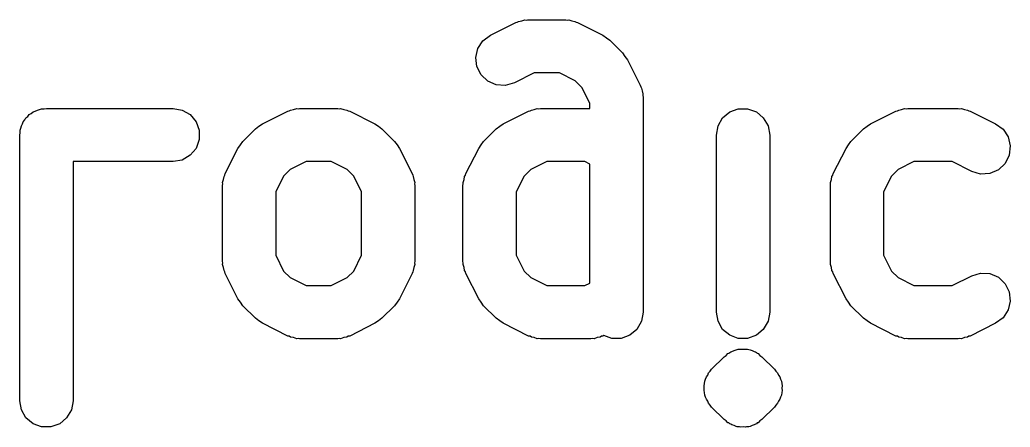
# Model space of a CAD drawing. Extents: x 91.3 to 189.8, y -113.5 to -60.4.
# Drawn here: x 170.945 to 174.668, y -101.487 to -99.954 of the extents above; entities that cross this region are included whole.
import ezdxf

# ---------------------------------------------------------------- set-up
doc = ezdxf.new("R2010")
doc.units = 0
doc.header["$MEASUREMENT"] = 0
doc.layers.add('BLACK', color=7, linetype='CONTINUOUS')

msp = doc.modelspace()

# ---------------------------------------------------------------- linework, layer by layer
at = {"layer": 'Black'}
for p, q in [((172.815, -99.9632), (172.82, -99.9603)), ((172.82, -99.9603), (172.832, -99.9583)), ((172.832, -99.9583), (172.843, -99.9549)), ((172.843, -99.9549), (172.849, -99.9553)), ((172.849, -99.9553), (172.854, -99.9543)), ((172.854, -99.9543), (172.997, -99.9543)), ((172.997, -99.9543), (173.003, -99.9553)), ((173.003, -99.9553), (173.009, -99.9549)), ((173.009, -99.9549), (173.02, -99.9583)), ((173.02, -99.9583), (173.031, -99.9603)), ((173.031, -99.9603), (173.036, -99.9632)), ((172.714, -100.012), (172.81, -99.9648)), ((172.81, -99.9648), (172.815, -99.9632)), ((173.036, -99.9632), (173.042, -99.9648)), ((173.042, -99.9648), (173.137, -100.012)), ((172.667, -100.062), (172.686, -100.033)), ((172.686, -100.033), (172.714, -100.012)), ((173.137, -100.012), (173.15, -100.022)), ((173.15, -100.022), (173.163, -100.031)), ((173.163, -100.031), (173.211, -100.079)), ((172.659, -100.096), (172.667, -100.062)), ((172.663, -100.13), (172.659, -100.096)), ((173.211, -100.079), (173.22, -100.092)), ((173.22, -100.092), (173.229, -100.105)), ((173.229, -100.105), (173.277, -100.2)), ((172.679, -100.161), (172.663, -100.13)), ((172.704, -100.185), (172.679, -100.161)), ((172.736, -100.199), (172.704, -100.185)), ((172.878, -100.154), (172.804, -100.191)), ((172.974, -100.154), (172.878, -100.154)), ((173.033, -100.184), (172.974, -100.154)), ((173.058, -100.209), (173.033, -100.184)), ((172.77, -100.201), (172.736, -100.199)), ((172.804, -100.191), (172.77, -100.201)), ((173.088, -100.268), (173.058, -100.209)), ((173.277, -100.2), (173.279, -100.206)), ((173.279, -100.206), (173.282, -100.211)), ((173.282, -100.211), (173.284, -100.222)), ((173.284, -100.222), (173.287, -100.233)), ((173.287, -100.233), (173.287, -100.239)), ((173.287, -100.239), (173.288, -100.245)), ((173.288, -100.245), (173.288, -101.054)), ((171.003, -100.298), (171.011, -100.294)), ((171.011, -100.294), (171.019, -100.292)), ((171.019, -100.292), (171.027, -100.289)), ((171.027, -100.289), (171.036, -100.289)), ((171.036, -100.289), (171.045, -100.288)), ((171.045, -100.288), (171.521, -100.288)), ((171.521, -100.288), (171.555, -100.294)), ((171.555, -100.294), (171.585, -100.311)), ((171.952, -100.298), (171.958, -100.297)), ((171.958, -100.297), (171.963, -100.294)), ((171.963, -100.294), (171.974, -100.292)), ((171.974, -100.292), (171.986, -100.288)), ((171.986, -100.288), (171.991, -100.289)), ((171.991, -100.289), (171.997, -100.288)), ((171.997, -100.288), (172.14, -100.288)), ((172.14, -100.288), (172.146, -100.289)), ((172.146, -100.289), (172.151, -100.288)), ((172.151, -100.288), (172.163, -100.292)), ((172.163, -100.292), (172.174, -100.294)), ((172.174, -100.294), (172.179, -100.297)), ((172.179, -100.297), (172.185, -100.298)), ((172.857, -100.298), (172.863, -100.297)), ((172.863, -100.297), (172.868, -100.294)), ((172.868, -100.294), (172.879, -100.292)), ((172.879, -100.292), (172.89, -100.288)), ((172.89, -100.288), (172.896, -100.289)), ((172.896, -100.289), (172.902, -100.288)), ((172.902, -100.288), (173.088, -100.288)), ((173.088, -100.288), (173.088, -100.268)), ((173.614, -100.301), (173.646, -100.289)), ((173.646, -100.289), (173.681, -100.289)), ((173.681, -100.289), (173.714, -100.301)), ((174.238, -100.298), (174.244, -100.297)), ((174.244, -100.297), (174.249, -100.294)), ((174.249, -100.294), (174.26, -100.292)), ((174.26, -100.292), (174.271, -100.288)), ((174.271, -100.288), (174.277, -100.289)), ((174.277, -100.289), (174.283, -100.288)), ((174.283, -100.288), (174.473, -100.288)), ((174.473, -100.288), (174.479, -100.289)), ((174.479, -100.289), (174.485, -100.288)), ((174.485, -100.288), (174.496, -100.292)), ((174.496, -100.292), (174.508, -100.294)), ((174.508, -100.294), (174.513, -100.297)), ((174.513, -100.297), (174.518, -100.298)), ((170.958, -100.338), (170.964, -100.331)), ((170.964, -100.331), (170.968, -100.323)), ((170.968, -100.323), (170.975, -100.318)), ((170.975, -100.318), (170.98, -100.311)), ((170.98, -100.311), (170.988, -100.307)), ((170.988, -100.307), (170.995, -100.301)), ((170.995, -100.301), (171.003, -100.298)), ((171.585, -100.311), (171.608, -100.338)), ((171.857, -100.346), (171.952, -100.298)), ((172.185, -100.298), (172.28, -100.346)), ((172.762, -100.346), (172.857, -100.298)), ((173.57, -100.353), (173.587, -100.323)), ((173.587, -100.323), (173.614, -100.301)), ((173.714, -100.301), (173.74, -100.323)), ((173.74, -100.323), (173.758, -100.353)), ((174.143, -100.346), (174.238, -100.298)), ((174.518, -100.298), (174.613, -100.346)), ((170.946, -100.37), (170.949, -100.362)), ((170.946, -100.379), (170.946, -100.37)), ((170.949, -100.362), (170.951, -100.353)), ((170.951, -100.353), (170.955, -100.346)), ((170.955, -100.346), (170.958, -100.338)), ((171.608, -100.338), (171.619, -100.37)), ((171.619, -100.37), (171.619, -100.405)), ((171.784, -100.412), (171.831, -100.365)), ((171.831, -100.365), (171.844, -100.355)), ((171.844, -100.355), (171.857, -100.346)), ((172.28, -100.346), (172.293, -100.355)), ((172.293, -100.355), (172.306, -100.365)), ((172.306, -100.365), (172.354, -100.412)), ((172.688, -100.412), (172.736, -100.365)), ((172.736, -100.365), (172.749, -100.355)), ((172.749, -100.355), (172.762, -100.346)), ((173.564, -100.388), (173.57, -100.353)), ((173.758, -100.353), (173.764, -100.388)), ((174.069, -100.412), (174.117, -100.365)), ((174.117, -100.365), (174.13, -100.355)), ((174.13, -100.355), (174.143, -100.346)), ((174.613, -100.346), (174.641, -100.366)), ((174.641, -100.366), (174.66, -100.395)), ((170.945, -100.388), (170.946, -100.379)), ((170.945, -101.388), (170.945, -100.388)), ((171.619, -100.405), (171.608, -100.438)), ((173.564, -101.054), (173.564, -100.388)), ((173.764, -100.388), (173.764, -101.054)), ((174.66, -100.395), (174.668, -100.429)), ((171.608, -100.438), (171.585, -100.464)), ((171.717, -100.533), (171.765, -100.438)), ((171.765, -100.438), (171.774, -100.425)), ((171.774, -100.425), (171.784, -100.412)), ((172.354, -100.412), (172.363, -100.425)), ((172.363, -100.425), (172.372, -100.438)), ((172.372, -100.438), (172.42, -100.533)), ((172.622, -100.533), (172.67, -100.438)), ((172.67, -100.438), (172.679, -100.425)), ((172.679, -100.425), (172.688, -100.412)), ((174.003, -100.533), (174.051, -100.438)), ((174.051, -100.438), (174.06, -100.425)), ((174.06, -100.425), (174.069, -100.412)), ((174.668, -100.429), (174.664, -100.464)), ((171.555, -100.482), (171.521, -100.488)), ((171.585, -100.464), (171.555, -100.482)), ((174.664, -100.464), (174.649, -100.495)), ((171.521, -100.488), (171.145, -100.488)), ((171.145, -100.488), (171.145, -101.388)), ((171.961, -100.517), (171.936, -100.542)), ((172.021, -100.488), (171.961, -100.517)), ((172.116, -100.488), (172.021, -100.488)), ((172.176, -100.517), (172.116, -100.488)), ((172.201, -100.542), (172.176, -100.517)), ((172.866, -100.517), (172.841, -100.542)), ((172.926, -100.488), (172.866, -100.517)), ((173.069, -100.488), (172.926, -100.488)), ((173.088, -100.497), (173.069, -100.488)), ((173.088, -100.945), (173.088, -100.497)), ((174.247, -100.517), (174.222, -100.542)), ((174.306, -100.488), (174.247, -100.517)), ((174.45, -100.488), (174.306, -100.488)), ((174.524, -100.525), (174.45, -100.488)), ((174.624, -100.519), (174.592, -100.533)), ((174.649, -100.495), (174.624, -100.519)), ((171.707, -100.567), (171.711, -100.555)), ((171.711, -100.555), (171.713, -100.544)), ((171.713, -100.544), (171.716, -100.539)), ((171.716, -100.539), (171.717, -100.533)), ((171.936, -100.542), (171.907, -100.602)), ((172.23, -100.602), (172.201, -100.542)), ((172.42, -100.533), (172.422, -100.539)), ((172.422, -100.539), (172.424, -100.544)), ((172.424, -100.544), (172.426, -100.555)), ((172.426, -100.555), (172.43, -100.567)), ((172.612, -100.567), (172.615, -100.555)), ((172.615, -100.555), (172.617, -100.544)), ((172.617, -100.544), (172.62, -100.539)), ((172.62, -100.539), (172.622, -100.533)), ((172.841, -100.542), (172.811, -100.602)), ((173.993, -100.567), (173.996, -100.555)), ((173.996, -100.555), (173.998, -100.544)), ((173.998, -100.544), (174.001, -100.539)), ((174.001, -100.539), (174.003, -100.533)), ((174.222, -100.542), (174.192, -100.602)), ((174.557, -100.535), (174.524, -100.525)), ((174.592, -100.533), (174.557, -100.535)), ((171.708, -100.572), (171.707, -100.567)), ((171.707, -100.578), (171.708, -100.572)), ((171.707, -100.864), (171.707, -100.578)), ((172.43, -100.567), (172.429, -100.572)), ((172.429, -100.572), (172.43, -100.578)), ((172.43, -100.578), (172.43, -100.864)), ((172.611, -100.578), (172.612, -100.572)), ((172.611, -100.864), (172.611, -100.578)), ((172.612, -100.572), (172.612, -100.567)), ((173.992, -100.578), (173.993, -100.572)), ((173.992, -100.864), (173.992, -100.578)), ((173.993, -100.572), (173.993, -100.567)), ((171.907, -100.602), (171.907, -100.84)), ((172.23, -100.84), (172.23, -100.602)), ((172.811, -100.602), (172.811, -100.84)), ((174.192, -100.602), (174.192, -100.84)), ((171.907, -100.84), (171.936, -100.9)), ((172.201, -100.9), (172.23, -100.84)), ((172.811, -100.84), (172.841, -100.9)), ((174.192, -100.84), (174.222, -100.9)), ((171.708, -100.869), (171.707, -100.864)), ((171.707, -100.875), (171.708, -100.869)), ((171.711, -100.886), (171.707, -100.875)), ((171.713, -100.898), (171.711, -100.886)), ((172.426, -100.886), (172.424, -100.898)), ((172.43, -100.875), (172.426, -100.886)), ((172.43, -100.864), (172.429, -100.869)), ((172.429, -100.869), (172.43, -100.875)), ((172.612, -100.869), (172.611, -100.864)), ((172.612, -100.875), (172.612, -100.869)), ((172.615, -100.886), (172.612, -100.875)), ((172.617, -100.898), (172.615, -100.886)), ((173.993, -100.869), (173.992, -100.864)), ((173.993, -100.875), (173.993, -100.869)), ((173.996, -100.886), (173.993, -100.875)), ((173.998, -100.898), (173.996, -100.886)), ((171.716, -100.903), (171.713, -100.898)), ((171.717, -100.909), (171.716, -100.903)), ((171.765, -101.004), (171.717, -100.909)), ((171.936, -100.9), (171.961, -100.924)), ((171.961, -100.924), (172.021, -100.954)), ((172.116, -100.954), (172.176, -100.924)), ((172.176, -100.924), (172.201, -100.9)), ((172.42, -100.909), (172.372, -101.004)), ((172.422, -100.903), (172.42, -100.909)), ((172.424, -100.898), (172.422, -100.903)), ((172.62, -100.903), (172.617, -100.898)), ((172.622, -100.909), (172.62, -100.903)), ((172.67, -101.004), (172.622, -100.909)), ((172.841, -100.9), (172.866, -100.924)), ((172.866, -100.924), (172.926, -100.954)), ((174.001, -100.903), (173.998, -100.898)), ((174.003, -100.909), (174.001, -100.903)), ((174.051, -101.004), (174.003, -100.909)), ((174.222, -100.9), (174.247, -100.924)), ((174.247, -100.924), (174.306, -100.954)), ((174.45, -100.954), (174.524, -100.917)), ((174.524, -100.917), (174.557, -100.907)), ((174.557, -100.907), (174.592, -100.909)), ((174.592, -100.909), (174.624, -100.923)), ((174.624, -100.923), (174.649, -100.947)), ((172.021, -100.954), (172.116, -100.954)), ((172.926, -100.954), (173.069, -100.954)), ((173.069, -100.954), (173.088, -100.945)), ((174.306, -100.954), (174.45, -100.954)), ((174.649, -100.947), (174.664, -100.978)), ((171.774, -101.017), (171.765, -101.004)), ((172.372, -101.004), (172.363, -101.017)), ((172.679, -101.017), (172.67, -101.004)), ((174.06, -101.017), (174.051, -101.004)), ((174.664, -100.978), (174.668, -101.013)), ((171.784, -101.03), (171.774, -101.017)), ((171.831, -101.077), (171.784, -101.03)), ((172.354, -101.03), (172.306, -101.077)), ((172.363, -101.017), (172.354, -101.03)), ((172.688, -101.03), (172.679, -101.017)), ((172.736, -101.077), (172.688, -101.03)), ((174.069, -101.03), (174.06, -101.017)), ((174.117, -101.077), (174.069, -101.03)), ((174.668, -101.013), (174.66, -101.046)), ((171.844, -101.087), (171.831, -101.077)), ((172.306, -101.077), (172.293, -101.087)), ((172.749, -101.087), (172.736, -101.077)), ((173.288, -101.054), (173.282, -101.088)), ((173.57, -101.088), (173.564, -101.054)), ((173.764, -101.054), (173.758, -101.088)), ((174.13, -101.087), (174.117, -101.077)), ((174.641, -101.075), (174.613, -101.096)), ((174.66, -101.046), (174.641, -101.075)), ((171.857, -101.096), (171.844, -101.087)), ((171.952, -101.144), (171.857, -101.096)), ((172.28, -101.096), (172.185, -101.144)), ((172.293, -101.087), (172.28, -101.096)), ((172.762, -101.096), (172.749, -101.087)), ((172.857, -101.144), (172.762, -101.096)), ((173.282, -101.088), (173.264, -101.119)), ((173.587, -101.119), (173.57, -101.088)), ((173.758, -101.088), (173.74, -101.119)), ((174.143, -101.096), (174.13, -101.087)), ((174.238, -101.144), (174.143, -101.096)), ((174.613, -101.096), (174.518, -101.144)), ((171.958, -101.145), (171.952, -101.144)), ((171.963, -101.148), (171.958, -101.145)), ((171.974, -101.15), (171.963, -101.148)), ((171.986, -101.154), (171.974, -101.15)), ((171.991, -101.153), (171.986, -101.154)), ((171.997, -101.154), (171.991, -101.153)), ((172.146, -101.153), (172.14, -101.154)), ((172.151, -101.154), (172.146, -101.153)), ((172.163, -101.15), (172.151, -101.154)), ((172.174, -101.148), (172.163, -101.15)), ((172.179, -101.145), (172.174, -101.148)), ((172.185, -101.144), (172.179, -101.145)), ((172.863, -101.145), (172.857, -101.144)), ((172.868, -101.148), (172.863, -101.145)), ((172.879, -101.15), (172.868, -101.148)), ((172.89, -101.154), (172.879, -101.15)), ((172.896, -101.153), (172.89, -101.154)), ((172.902, -101.154), (172.896, -101.153)), ((173.098, -101.153), (173.092, -101.154)), ((173.104, -101.154), (173.098, -101.153)), ((173.115, -101.15), (173.104, -101.154)), ((173.127, -101.148), (173.115, -101.15)), ((173.132, -101.145), (173.127, -101.148)), ((173.137, -101.144), (173.132, -101.145)), ((173.141, -101.142), (173.137, -101.144)), ((173.17, -101.153), (173.141, -101.142)), ((173.205, -101.153), (173.17, -101.153)), ((173.238, -101.141), (173.205, -101.153)), ((173.264, -101.119), (173.238, -101.141)), ((173.614, -101.141), (173.587, -101.119)), ((173.646, -101.153), (173.614, -101.141)), ((173.681, -101.153), (173.646, -101.153)), ((173.714, -101.141), (173.681, -101.153)), ((173.74, -101.119), (173.714, -101.141)), ((174.244, -101.145), (174.238, -101.144)), ((174.249, -101.148), (174.244, -101.145)), ((174.26, -101.15), (174.249, -101.148)), ((174.271, -101.154), (174.26, -101.15)), ((174.277, -101.153), (174.271, -101.154)), ((174.283, -101.154), (174.277, -101.153)), ((174.479, -101.153), (174.473, -101.154)), ((174.485, -101.154), (174.479, -101.153)), ((174.496, -101.15), (174.485, -101.154)), ((174.508, -101.148), (174.496, -101.15)), ((174.513, -101.145), (174.508, -101.148)), ((174.518, -101.144), (174.513, -101.145)), ((172.14, -101.154), (171.997, -101.154)), ((173.092, -101.154), (172.902, -101.154)), ((174.473, -101.154), (174.283, -101.154)), ((173.545, -101.269), (173.593, -101.222)), ((173.593, -101.222), (173.6, -101.217)), ((173.6, -101.217), (173.606, -101.21)), ((173.606, -101.21), (173.61, -101.209)), ((173.61, -101.209), (173.614, -101.206)), ((173.614, -101.206), (173.618, -101.204)), ((173.618, -101.204), (173.622, -101.202)), ((173.622, -101.202), (173.63, -101.199)), ((173.63, -101.199), (173.638, -101.196)), ((173.638, -101.196), (173.642, -101.195)), ((173.642, -101.195), (173.646, -101.194)), ((173.646, -101.194), (173.651, -101.194)), ((173.651, -101.194), (173.655, -101.193)), ((173.655, -101.193), (173.664, -101.194)), ((173.664, -101.194), (173.673, -101.193)), ((173.673, -101.193), (173.677, -101.194)), ((173.677, -101.194), (173.681, -101.194)), ((173.681, -101.194), (173.685, -101.195)), ((173.685, -101.195), (173.69, -101.196)), ((173.69, -101.196), (173.698, -101.199)), ((173.698, -101.199), (173.706, -101.202)), ((173.706, -101.202), (173.71, -101.204)), ((173.71, -101.204), (173.714, -101.206)), ((173.714, -101.206), (173.717, -101.209)), ((173.717, -101.209), (173.721, -101.21)), ((173.721, -101.21), (173.727, -101.217)), ((173.727, -101.217), (173.735, -101.222)), ((173.735, -101.222), (173.782, -101.269)), ((173.523, -101.306), (173.526, -101.298)), ((173.526, -101.298), (173.531, -101.291)), ((173.531, -101.291), (173.534, -101.283)), ((173.534, -101.283), (173.54, -101.276)), ((173.54, -101.276), (173.545, -101.269)), ((173.782, -101.269), (173.787, -101.276)), ((173.787, -101.276), (173.793, -101.283)), ((173.793, -101.283), (173.797, -101.291)), ((173.797, -101.291), (173.802, -101.298)), ((173.802, -101.298), (173.804, -101.306)), ((173.517, -101.331), (173.519, -101.323)), ((173.517, -101.34), (173.517, -101.331)), ((173.517, -101.349), (173.517, -101.34)), ((173.519, -101.323), (173.52, -101.314)), ((173.52, -101.314), (173.523, -101.306)), ((173.804, -101.306), (173.808, -101.314)), ((173.808, -101.314), (173.809, -101.323)), ((173.809, -101.323), (173.811, -101.331)), ((173.811, -101.331), (173.81, -101.34)), ((173.81, -101.34), (173.811, -101.349)), ((173.519, -101.357), (173.517, -101.349)), ((173.52, -101.366), (173.519, -101.357)), ((173.523, -101.374), (173.52, -101.366)), ((173.526, -101.382), (173.523, -101.374)), ((173.804, -101.374), (173.802, -101.382)), ((173.808, -101.366), (173.804, -101.374)), ((173.809, -101.357), (173.808, -101.366)), ((173.811, -101.349), (173.809, -101.357)), ((170.951, -101.422), (170.945, -101.388)), ((171.145, -101.388), (171.139, -101.422)), ((173.531, -101.389), (173.526, -101.382)), ((173.534, -101.397), (173.531, -101.389)), ((173.54, -101.404), (173.534, -101.397)), ((173.545, -101.411), (173.54, -101.404)), ((173.593, -101.458), (173.545, -101.411)), ((173.782, -101.411), (173.735, -101.458)), ((173.787, -101.404), (173.782, -101.411)), ((173.793, -101.397), (173.787, -101.404)), ((173.797, -101.389), (173.793, -101.397)), ((173.802, -101.382), (173.797, -101.389)), ((170.968, -101.452), (170.951, -101.422)), ((171.139, -101.422), (171.121, -101.452)), ((170.995, -101.474), (170.968, -101.452)), ((171.027, -101.486), (170.995, -101.474)), ((171.062, -101.486), (171.027, -101.486)), ((171.095, -101.474), (171.062, -101.486)), ((171.121, -101.452), (171.095, -101.474)), ((173.6, -101.463), (173.593, -101.458)), ((173.606, -101.47), (173.6, -101.463)), ((173.61, -101.471), (173.606, -101.47)), ((173.614, -101.474), (173.61, -101.471)), ((173.618, -101.476), (173.614, -101.474)), ((173.622, -101.478), (173.618, -101.476)), ((173.63, -101.481), (173.622, -101.478)), ((173.638, -101.484), (173.63, -101.481)), ((173.642, -101.485), (173.638, -101.484)), ((173.646, -101.486), (173.642, -101.485)), ((173.651, -101.486), (173.646, -101.486)), ((173.655, -101.487), (173.651, -101.486)), ((173.664, -101.486), (173.655, -101.487)), ((173.673, -101.487), (173.664, -101.486)), ((173.677, -101.486), (173.673, -101.487)), ((173.681, -101.486), (173.677, -101.486)), ((173.685, -101.485), (173.681, -101.486)), ((173.69, -101.484), (173.685, -101.485)), ((173.698, -101.481), (173.69, -101.484)), ((173.706, -101.478), (173.698, -101.481)), ((173.71, -101.476), (173.706, -101.478)), ((173.714, -101.474), (173.71, -101.476)), ((173.717, -101.471), (173.714, -101.474)), ((173.721, -101.47), (173.717, -101.471)), ((173.727, -101.463), (173.721, -101.47)), ((173.735, -101.458), (173.727, -101.463))]:
    msp.add_line(p, q, dxfattribs=at)

doc.saveas('drawing.dxf')
